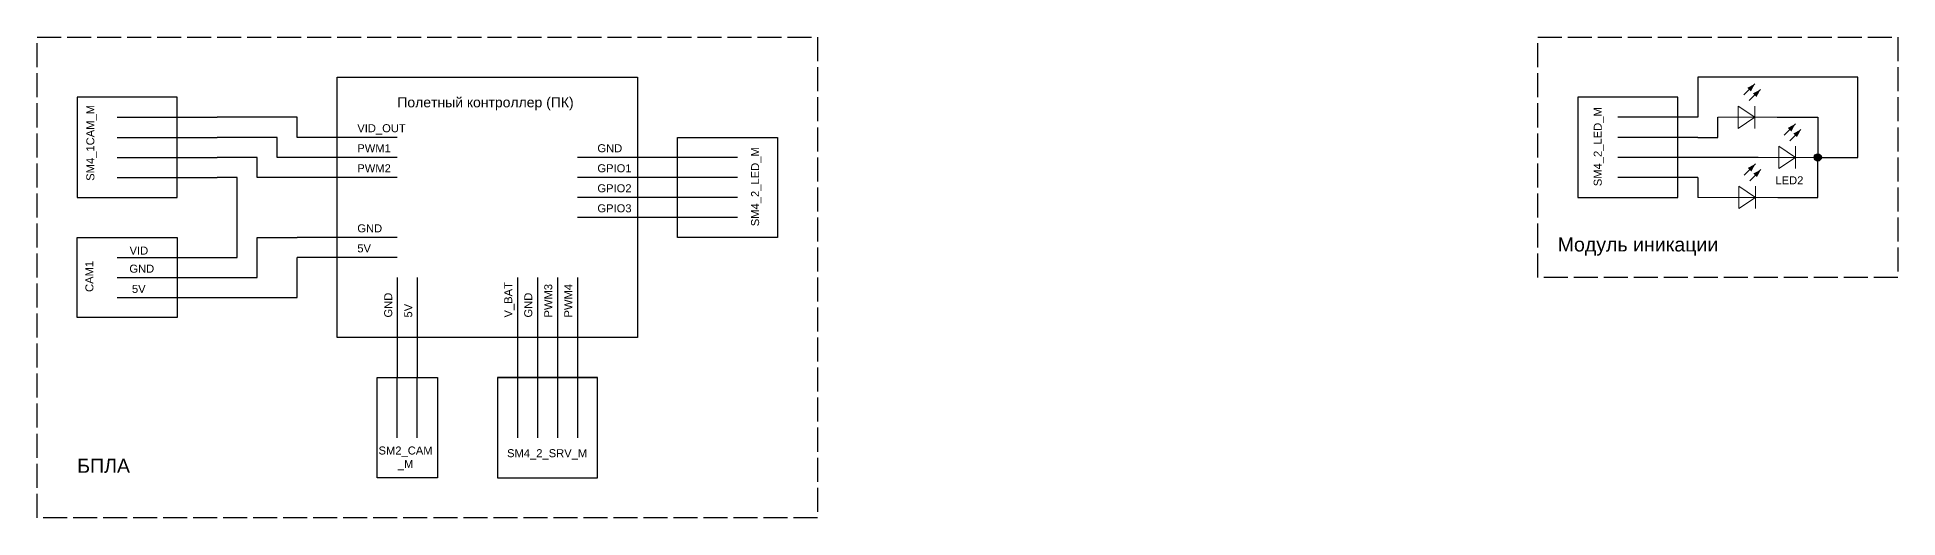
# Model space of a CAD drawing. Header units: millimetres. Extents: x 1990 to 5680, y 1670 to 2120.
# Drawn here: x 4750 to 5680, y 1840 to 2080 of the extents above; entities that cross this region are included whole.
import ezdxf

# ---------------------------------------------------------------- set-up
doc = ezdxf.new("R2010")
doc.units = ezdxf.units.MM
doc.linetypes.add('ACAD_ISO02W100', pattern=[15, 12, -3])
doc.layers.add('001_Dark_1 30', color=7, linetype='Continuous', lineweight=0, true_color=0x242424)
doc.styles.get("Standard").update_dxf_attribs({"font": 'arial.ttf'})

msp = doc.modelspace()

# ---------------------------------------------------------------- hatches: boundary and pattern name
h = msp.add_hatch(color=256)
h.dxf.hatch_style = 1
h.paths.add_polyline_path([(5641.79, 2020, 1), (5638.21, 2020, 1)])
at = {"layer": '001_Dark_1 30'}
h = msp.add_hatch(color=0, dxfattribs=at)
h.dxf.hatch_style = 1
h.paths.add_polyline_path([(5604.76, 2054.69), (5606.55, 2052.9), (5608.61, 2056.75), (5608.61, 2056.75)])
h = msp.add_hatch(color=0, dxfattribs=at)
h.dxf.hatch_style = 1
h.paths.add_polyline_path([(5607.58, 2051.93), (5609.38, 2050.14), (5611.36, 2053.92), (5611.36, 2053.92)])
h = msp.add_hatch(color=0, dxfattribs=at)
h.dxf.hatch_style = 1
h.paths.add_polyline_path([(5624.99, 2034.69), (5626.78, 2032.9), (5628.84, 2036.75), (5628.84, 2036.75)])
h = msp.add_hatch(color=0, dxfattribs=at)
h.dxf.hatch_style = 1
h.paths.add_polyline_path([(5627.81, 2031.93), (5629.61, 2030.14), (5631.6, 2033.92), (5631.6, 2033.92)])
h = msp.add_hatch(color=0, dxfattribs=at)
h.dxf.hatch_style = 1
h.paths.add_polyline_path([(5604.99, 2014.69), (5606.78, 2012.9), (5608.84, 2016.75), (5608.84, 2016.75)])
h = msp.add_hatch(color=0, dxfattribs=at)
h.dxf.hatch_style = 1
h.paths.add_polyline_path([(5607.81, 2011.93), (5609.61, 2010.14), (5611.6, 2013.92), (5611.6, 2013.92)])

# ---------------------------------------------------------------- linework, layer by layer
at = {"linetype": 'ACAD_ISO02W100'}
for p, q in [((4750, 2080), (5140, 2080)), ((4750, 1840), (4750, 2080)), ((5140, 2080), (5140, 1840)), ((5500, 2080), (5680, 2080)), ((5500, 1960), (5500, 2080)), ((5680, 2080), (5680, 1960)), ((5680, 1960), (5500, 1960)), ((5140, 1840), (4750, 1840))]:
    msp.add_line(p, q, dxfattribs=at)
for p, q in [((5660, 2060), (5580, 2060)), ((5580, 2060), (5580, 2040)), ((5660, 2020), (5660, 2060)), ((4820, 2050), (4770, 2050)), ((4770, 2050), (4770, 2000)), ((4820, 2000), (4820, 2050)), ((5570, 2050), (5520, 2050)), ((5520, 2050), (5520, 2000)), ((5570, 2000), (5570, 2050)), ((4790, 2040), (4840, 2040)), ((4880, 2040), (4840, 2040)), ((4880, 2030), (4880, 2040)), ((5580, 2040), (5540, 2040)), ((5590, 2030), (5590, 2040)), ((5619.77, 2040), (5640, 2040)), ((5640, 2040), (5640, 2020)), ((4790, 2030), (4840, 2030)), ((4870, 2030), (4840, 2030)), ((4870, 2020), (4870, 2030)), ((4930, 2030), (4880, 2030)), ((5070, 1980), (5070, 2030)), ((5070, 2030), (5120, 2030)), ((5120, 2030), (5120, 1980)), ((5580, 2030), (5540, 2030)), ((5580, 2030), (5590, 2030)), ((4790, 2020), (4840, 2020)), ((4860, 2020), (4840, 2020)), ((4860, 2010), (4860, 2020)), ((4880, 2020), (4870, 2020)), ((4930, 2020), (4880, 2020)), ((5070, 2020), (5020, 2020)), ((5100, 2020), (5070, 2020)), ((5610.23, 2020), (5540, 2020)), ((5640, 2000), (5640, 2020)), ((5640, 2020), (5660, 2020)), ((4790, 2010), (4840, 2010)), ((4850, 2010), (4840, 2010)), ((4850, 2000), (4850, 2010)), ((4880, 2010), (4860, 2010)), ((4930, 2010), (4880, 2010)), ((5070, 2010), (5020, 2010)), ((5100, 2010), (5070, 2010)), ((5580, 2010), (5540, 2010)), ((5580, 2010), (5580, 2000)), ((4770, 2000), (4820, 2000)), ((4850, 1970), (4850, 2000)), ((5070, 2000), (5020, 2000)), ((5100, 2000), (5070, 2000)), ((5520, 2000), (5570, 2000)), ((5620, 2000), (5640, 2000)), ((5070, 1990), (5020, 1990)), ((5100, 1990), (5070, 1990)), ((4860, 1960), (4860, 1980)), ((4860, 1980), (4880, 1980)), ((4930, 1980), (4880, 1980)), ((5120, 1980), (5070, 1980)), ((4790, 1970), (4850, 1970)), ((4930, 1970), (4880, 1970)), ((4880, 1950), (4880, 1970)), ((4790, 1960), (4850, 1960)), ((4850, 1960), (4860, 1960)), ((4930, 1960), (4930, 1910)), ((4940, 1960), (4940, 1910)), ((4990, 1960), (4990, 1880)), ((5000, 1960), (5000, 1880)), ((5010, 1960), (5010, 1880)), ((5020, 1960), (5020, 1880)), ((4790, 1950), (4840, 1950)), ((4840, 1950), (4880, 1950)), ((4920, 1860), (4920, 1910)), ((4920, 1910), (4950, 1910)), ((4930, 1880), (4930, 1910)), ((4940, 1880), (4940, 1910)), ((4950, 1910), (4950, 1860)), ((4980, 1910), (4980, 1860)), ((5030, 1860), (5030, 1910)), ((4950, 1860), (4920, 1860)), ((4980, 1860), (5030, 1860))]:
    msp.add_line(p, q)
for points in [[(4900, 2060), (5050, 2060), (5050, 1930), (4900, 1930)], [(4770, 1980), (4820, 1980), (4820, 1940), (4770, 1940)], [(4980, 1910), (5030, 1910), (5030, 1910), (4980, 1910)]]:
    msp.add_lwpolyline(points, close=True)
msp.add_circle((5640, 2020), 1.79)
at = {"layer": '001_Dark_1 30', "color": 0}
for points in [[(5603.02, 2051.16), (5608.61, 2056.75)], [(5605.78, 2048.34), (5611.36, 2053.92)], [(5619.77, 2040), (5590, 2040)], [(5608.61, 2034.42), (5608.61, 2045.58)], [(5623.25, 2031.16), (5628.84, 2036.75)], [(5626.01, 2028.34), (5631.6, 2033.92)], [(5640, 2020), (5610.23, 2020)], [(5628.84, 2014.42), (5628.84, 2025.58)], [(5603.25, 2011.16), (5608.84, 2016.75)], [(5606.01, 2008.34), (5611.6, 2013.92)], [(5620, 2000), (5580, 2000)], [(5608.84, 1994.42), (5608.84, 2005.58)]]:
    msp.add_lwpolyline(points, dxfattribs=at)
for points in [[(5600.27, 2045.58), (5608.61, 2040), (5600.27, 2034.42)], [(5620.5, 2025.58), (5628.84, 2020), (5620.5, 2014.42)], [(5600.5, 2005.58), (5608.84, 2000), (5600.5, 1994.42)]]:
    msp.add_lwpolyline(points, close=True, dxfattribs=at)

# ---------------------------------------------------------------- texts
at = {"attachment_point": 1}
for s, width, heights, insert, char_height in [('Полетный контроллер (ПК)', 100, [10], (4930, 2050), 5), ('VID_OUT', 23.6151, [6.23], (4910, 2036.56), 4), ('PWM1', 23.9653, [6.23], (4910, 2026.56), 4), ('GND', 23.9653, [6.23], (5030, 2026.56), 4), ('PWM2', 23.9653, [6.23], (4910, 2016.56), 4), ('GPIO1', 23.9653, [6.23], (5030, 2016.56), 4), ('LED2', 23.9653, [6.23], (5618.82, 2010.53), 4), ('GPIO2', 23.9653, [6.23], (5030, 2006.56), 4), ('GPIO3', 23.9653, [6.23], (5030, 1996.56), 4), ('GND', 23.9653, [6.23], (4910, 1986.56), 4), ('VID', 23.9653, [6.23], (4796.17, 1975.44), 4), ('5V', 23.9653, [6.23], (4910, 1976.56), 4), ('Модуль иникации', 100, [10], (5510, 1980), 7), ('GND', 23.9653, [6.23], (4796.06, 1966.4), 4), ('5V', 23.9653, [6.23], (4797.35, 1956.29), 4), ('БПЛА', 100, [10], (4770, 1869.44), 7), ('\\pxqc;SM2_CAM\\P_M', 45.0653, [18.88], (4911.59, 1875.59), 4), ('SM4_2_SRV_M', 100, [10], (4984.85, 1874.25), 4)]:
    msp.add_mtext_dynamic_manual_height_columns(s, width=width, gutter_width=12.5, heights=heights, dxfattribs=dict(at, insert=insert, char_height=char_height))
at = {"char_height": 4, "rotation": 90}
for s, width, heights, insert, attachment_point in [('SM4_1CAM_M', 100, [10], (4774.55, 2008.29), 1), ('SM4_2_LED_M', 100, [10], (5533.16, 2005.6), 7), ('SM4_2_LED_M', 100, [10], (5106.84, 1985.6), 1), ('CAM1', 100, [10], (4774.07, 1952.78), 1), ('V_BAT', 23.9653, [6.23], (4983.44, 1940), 1), ('PWM3', 23.9653, [6.23], (5003.44, 1940), 1), ('PWM4', 23.9653, [6.23], (5013.44, 1940), 1), ('GND', 23.9653, [6.23], (4923.44, 1940), 1), ('5V', 23.9653, [6.23], (4933.44, 1940), 1), ('GND', 23.9653, [6.23], (4993.44, 1940), 1)]:
    msp.add_mtext_dynamic_manual_height_columns(s, width=width, gutter_width=12.5, heights=heights, dxfattribs=dict(at, insert=insert, attachment_point=attachment_point))

doc.saveas('drawing.dxf')
